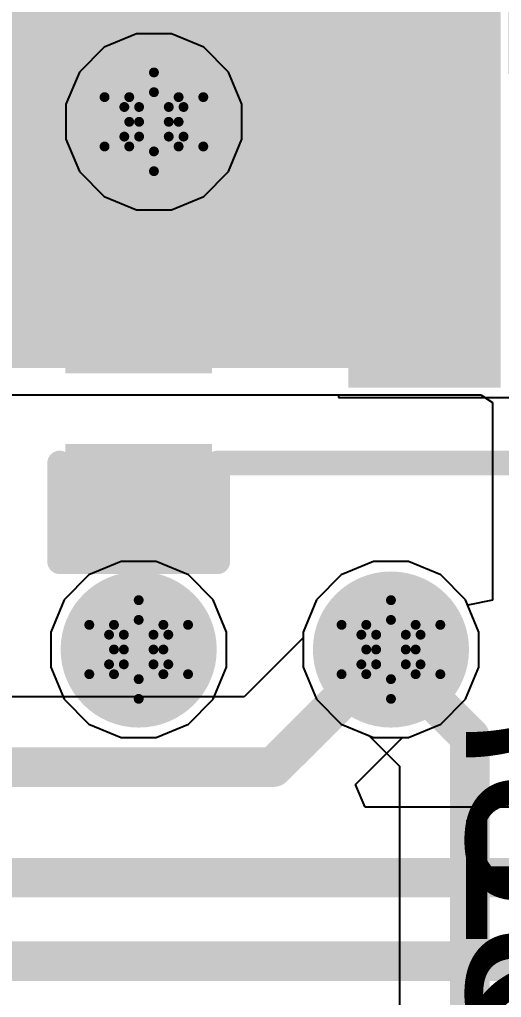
# Model space of a CAD drawing. Header units: inches. Extents: x -2.7 to 10.9, y -2.9 to 7.4.
# Drawn here: x 1.254 to 1.3515, y -1.4746 to -1.2765 of the extents above; entities that cross this region are included whole.
import ezdxf

# ---------------------------------------------------------------- set-up
doc = ezdxf.new("R2010")
doc.units = ezdxf.units.IN
doc.header["$MEASUREMENT"] = 0
for name, color, linetype in [('Board Outline', 216, 'Continuous'), ('Bottom Layer', 5, 'Continuous'), ('Bottom Overlay', 54, 'Continuous'), ('Bottom Paste', 16, 'Continuous'), ('Bottom Solder', 6, 'Continuous'), ('Drill Drawing', 1, 'Continuous'), ('Layer 2', 16, 'Continuous'), ('Layer 3', 76, 'Continuous'), ('Top Layer', 1, 'Continuous'), ('Top Overlay', 2, 'Continuous'), ('Top Solder', 216, 'Continuous'), ('Via Holes', 16, 'Continuous')]:
    doc.layers.add(name, color=color, linetype=linetype)
doc.styles.add('Arial', font='', dxfattribs={"height": 0.2})
doc.styles.get('Arial').set_extended_font_data('Arial')

# ---------------------------------------------------------------- blocks, each defined once
blk = doc.blocks.new('SOT_89_3_B_138')
at = {"layer": 'Bottom Layer'}
for points in [[(-0.07047, 0.07864), (-0.04764, 0.07864), (-0.04764, 0.01053), (-0.07047, 0.01053)], [(-0.01142, 0.07864), (0.01142, 0.07864), (0.01142, 0.01053), (-0.01142, 0.01053)], [(0.04764, 0.07864), (0.07047, 0.07864), (0.07047, 0.01053), (0.04764, 0.01053)], [(-0.03805, 0.01506), (0.03805, 0.01506), (0.03805, -0.10423), (-0.03805, -0.10423)]]:
    blk.add_hatch(color=5, dxfattribs=at).paths.add_polyline_path(points)
at = {"layer": 'Bottom Paste'}
for points in [[(-0.07047, 0.07864), (-0.04764, 0.07864), (-0.04764, 0.01053), (-0.07047, 0.01053)], [(-0.01142, 0.07864), (0.01142, 0.07864), (0.01142, 0.01053), (-0.01142, 0.01053)], [(0.04764, 0.07864), (0.07047, 0.07864), (0.07047, 0.01053), (0.04764, 0.01053)], [(-0.03805, 0.01506), (0.03805, 0.01506), (0.03805, -0.10423), (-0.03805, -0.10423)]]:
    blk.add_hatch(color=16, dxfattribs=at).paths.add_polyline_path(points)
at = {"layer": 'Bottom Solder'}
for points in [[(-0.07447, 0.08264), (-0.04364, 0.08264), (-0.04364, 0.00653), (-0.07447, 0.00653)], [(-0.01542, 0.08264), (0.01542, 0.08264), (0.01542, 0.00653), (-0.01542, 0.00653)], [(0.04364, 0.08264), (0.07447, 0.08264), (0.07447, 0.00653), (0.04364, 0.00653)], [(-0.04205, 0.01906), (0.04205, 0.01906), (0.04205, -0.10823), (-0.04205, -0.10823)]]:
    blk.add_hatch(color=6, dxfattribs=at).paths.add_polyline_path(points)
at = {"layer": 'Bottom Overlay'}
for points in [[(-0.077, 0.045, 0.005, 0.005, 0), (-0.082, 0.05, 0.005, 0.005, 0)], [(-0.082, 0.05, 0.005, 0.005, 0), (-0.082, 0.04, 0.005, 0.005, 0)], [(-0.077, 0.045, 0.005, 0.005, 0), (-0.082, 0.04, 0.005, 0.005, 0)], [(-0.091, 0.035, 0.005, 0.005, 0), (-0.091, -0.068, 0.005, 0.005, 0)], [(0.091, 0.035, 0.005, 0.005, 0), (0.091, -0.068, 0.005, 0.005, 0)], [(-0.044, -0.068, 0.005, 0.005, 0), (-0.091, -0.068, 0.005, 0.005, 0)], [(0.091, -0.068, 0.005, 0.005, 0), (0.044, -0.068, 0.005, 0.005, 0)]]:
    blk.add_lwpolyline(points, format="xyseb", dxfattribs=at)
for points in [[(-0.08325, 0.05, 0.0025, 0.0025, 1), (-0.08075, 0.05, 0.0025, 0.0025, 1)], [(-0.08325, 0.05, 0.0025, 0.0025, 1), (-0.08075, 0.05, 0.0025, 0.0025, 1)], [(-0.07825, 0.045, 0.0025, 0.0025, 1), (-0.07575, 0.045, 0.0025, 0.0025, 1)], [(-0.07825, 0.045, 0.0025, 0.0025, 1), (-0.07575, 0.045, 0.0025, 0.0025, 1)], [(-0.08325, 0.04, 0.0025, 0.0025, 1), (-0.08075, 0.04, 0.0025, 0.0025, 1)], [(-0.08325, 0.04, 0.0025, 0.0025, 1), (-0.08075, 0.04, 0.0025, 0.0025, 1)], [(-0.09225, 0.035, 0.0025, 0.0025, 1), (-0.08975, 0.035, 0.0025, 0.0025, 1)], [(0.08975, 0.035, 0.0025, 0.0025, 1), (0.09225, 0.035, 0.0025, 0.0025, 1)], [(-0.09225, -0.068, 0.0025, 0.0025, 1), (-0.08975, -0.068, 0.0025, 0.0025, 1)], [(-0.09225, -0.068, 0.0025, 0.0025, 1), (-0.08975, -0.068, 0.0025, 0.0025, 1)], [(-0.04525, -0.068, 0.0025, 0.0025, 1), (-0.04275, -0.068, 0.0025, 0.0025, 1)], [(0.04275, -0.068, 0.0025, 0.0025, 1), (0.04525, -0.068, 0.0025, 0.0025, 1)], [(0.08975, -0.068, 0.0025, 0.0025, 1), (0.09225, -0.068, 0.0025, 0.0025, 1)], [(0.08975, -0.068, 0.0025, 0.0025, 1), (0.09225, -0.068, 0.0025, 0.0025, 1)]]:
    blk.add_lwpolyline(points, format="xyseb", close=True, dxfattribs=at)
blk = doc.blocks.new('C___0402_B_327')
at = {"layer": 'Bottom Layer'}
for points in [[(-0.0095, 0.0125), (-0.0095, -0.0125), (-0.0275, -0.0125), (-0.0275, 0.0125)], [(0.0275, 0.0125), (0.0275, -0.0125), (0.0095, -0.0125), (0.0095, 0.0125)]]:
    blk.add_hatch(color=5, dxfattribs=at).paths.add_polyline_path(points)
at = {"layer": 'Bottom Paste'}
for points in [[(-0.0095, 0.0125), (-0.0095, -0.0125), (-0.0275, -0.0125), (-0.0275, 0.0125)], [(0.0275, 0.0125), (0.0275, -0.0125), (0.0095, -0.0125), (0.0095, 0.0125)]]:
    blk.add_hatch(color=16, dxfattribs=at).paths.add_polyline_path(points)
at = {"layer": 'Bottom Solder'}
for points in [[(-0.00714, 0.01486), (-0.00714, -0.01486), (-0.02986, -0.01486), (-0.02986, 0.01486)], [(0.02986, 0.01486), (0.02986, -0.01486), (0.00714, -0.01486), (0.00714, 0.01486)]]:
    blk.add_hatch(color=6, dxfattribs=at).paths.add_polyline_path(points)
at = {"layer": 'Bottom Overlay'}
for points in [[(-0.031, 0.016, 0.005, 0.005, 0), (-0.031, -0.016, 0.005, 0.005, 0)], [(-0.031, 0.016, 0.005, 0.005, 0), (-0.011, 0.016, 0.005, 0.005, 0)], [(0.011, 0.016, 0.005, 0.005, 0), (0.031, 0.016, 0.005, 0.005, 0)], [(0.031, 0.016, 0.005, 0.005, 0), (0.031, -0.016, 0.005, 0.005, 0)], [(-0.031, -0.016, 0.005, 0.005, 0), (-0.011, -0.016, 0.005, 0.005, 0)], [(0.011, -0.016, 0.005, 0.005, 0), (0.031, -0.016, 0.005, 0.005, 0)]]:
    blk.add_lwpolyline(points, format="xyseb", dxfattribs=at)
for points in [[(-0.03225, 0.016, 0.0025, 0.0025, 1), (-0.02975, 0.016, 0.0025, 0.0025, 1)], [(-0.03225, 0.016, 0.0025, 0.0025, 1), (-0.02975, 0.016, 0.0025, 0.0025, 1)], [(-0.01225, 0.016, 0.0025, 0.0025, 1), (-0.00975, 0.016, 0.0025, 0.0025, 1)], [(0.00975, 0.016, 0.0025, 0.0025, 1), (0.01225, 0.016, 0.0025, 0.0025, 1)], [(0.02975, 0.016, 0.0025, 0.0025, 1), (0.03225, 0.016, 0.0025, 0.0025, 1)], [(0.02975, 0.016, 0.0025, 0.0025, 1), (0.03225, 0.016, 0.0025, 0.0025, 1)], [(-0.03225, -0.016, 0.0025, 0.0025, 1), (-0.02975, -0.016, 0.0025, 0.0025, 1)], [(-0.03225, -0.016, 0.0025, 0.0025, 1), (-0.02975, -0.016, 0.0025, 0.0025, 1)], [(-0.01225, -0.016, 0.0025, 0.0025, 1), (-0.00975, -0.016, 0.0025, 0.0025, 1)], [(0.00975, -0.016, 0.0025, 0.0025, 1), (0.01225, -0.016, 0.0025, 0.0025, 1)], [(0.02975, -0.016, 0.0025, 0.0025, 1), (0.03225, -0.016, 0.0025, 0.0025, 1)], [(0.02975, -0.016, 0.0025, 0.0025, 1), (0.03225, -0.016, 0.0025, 0.0025, 1)]]:
    blk.add_lwpolyline(points, format="xyseb", close=True, dxfattribs=at)

msp = doc.modelspace()

# ---------------------------------------------------------------- hatches: boundary and pattern name
at = {"layer": 'Bottom Layer'}
msp.add_hatch(color=5, dxfattribs=at).paths.add_polyline_path([(1.20811, -1.34706), (1.34736, -1.34706), (1.34736, -1.16418), (1.20811, -1.16418)])
h = msp.add_hatch(color=5, dxfattribs=at)
edge = h.paths.add_edge_path()
edge.add_arc((1.28117, -1.29719), 0.01181, 0, 360)
h = msp.add_hatch(color=5, dxfattribs=at)
edge = h.paths.add_edge_path()
edge.add_arc((1.27808, -1.4041), 0.01181, 0, 360)
h = msp.add_hatch(color=5, dxfattribs=at)
edge = h.paths.add_edge_path()
edge.add_arc((1.32917, -1.4041), 0.01181, 0, 360)
at = {"layer": 'Bottom Solder'}
h = msp.add_hatch(color=6, dxfattribs=at)
edge = h.paths.add_edge_path()
edge.add_arc((1.28117, -1.29719), 0.01581, 0, 360)
h = msp.add_hatch(color=6, dxfattribs=at)
edge = h.paths.add_edge_path()
edge.add_arc((1.27808, -1.4041), 0.01581, 0, 360)
h = msp.add_hatch(color=6, dxfattribs=at)
edge = h.paths.add_edge_path()
edge.add_arc((1.32917, -1.4041), 0.01581, 0, 360)
at = {"layer": 'Layer 2'}
h = msp.add_hatch(color=16, dxfattribs=at)
edge = h.paths.add_edge_path()
edge.add_arc((1.28117, -1.29719), 0.01181, 0, 360)
h = msp.add_hatch(color=16, dxfattribs=at)
edge = h.paths.add_edge_path()
edge.add_arc((1.27808, -1.4041), 0.01181, 0, 360)
h = msp.add_hatch(color=16, dxfattribs=at)
edge = h.paths.add_edge_path()
edge.add_arc((1.32917, -1.4041), 0.01181, 0, 360)
at = {"layer": 'Layer 3'}
h = msp.add_hatch(color=76, dxfattribs=at)
edge = h.paths.add_edge_path()
edge.add_arc((1.28117, -1.29719), 0.01181, 0, 360)
h = msp.add_hatch(color=76, dxfattribs=at)
edge = h.paths.add_edge_path()
edge.add_arc((1.27808, -1.4041), 0.01181, 0, 360)
h = msp.add_hatch(color=76, dxfattribs=at)
edge = h.paths.add_edge_path()
edge.add_arc((1.32917, -1.4041), 0.01181, 0, 360)
at = {"layer": 'Top Layer'}
msp.add_hatch(color=1, dxfattribs=at).paths.add_polyline_path([(1.20811, -1.34706), (1.34736, -1.34706), (1.34736, -1.16418), (1.20811, -1.16418)])
h = msp.add_hatch(color=1, dxfattribs=at)
edge = h.paths.add_edge_path()
edge.add_arc((1.28117, -1.29719), 0.01181, 0, 360)
h = msp.add_hatch(color=1, dxfattribs=at)
edge = h.paths.add_edge_path()
edge.add_arc((1.27808, -1.4041), 0.01181, 0, 360)
h = msp.add_hatch(color=1, dxfattribs=at)
edge = h.paths.add_edge_path()
edge.add_arc((1.32917, -1.4041), 0.01181, 0, 360)
at = {"layer": 'Top Solder'}
h = msp.add_hatch(color=216, dxfattribs=at)
edge = h.paths.add_edge_path()
edge.add_arc((1.28117, -1.29719), 0.01581, 0, 360)
h = msp.add_hatch(color=216, dxfattribs=at)
edge = h.paths.add_edge_path()
edge.add_arc((1.27808, -1.4041), 0.01581, 0, 360)
h = msp.add_hatch(color=216, dxfattribs=at)
edge = h.paths.add_edge_path()
edge.add_arc((1.32917, -1.4041), 0.01581, 0, 360)
at = {"layer": 'Via Holes'}
h = msp.add_hatch(color=7, dxfattribs=at)
edge = h.paths.add_edge_path()
edge.add_arc((1.28117, -1.29719), 0.00591, 0, 360)
h = msp.add_hatch(color=7, dxfattribs=at)
edge = h.paths.add_edge_path()
edge.add_arc((1.27808, -1.4041), 0.00591, 0, 360)
h = msp.add_hatch(color=7, dxfattribs=at)
edge = h.paths.add_edge_path()
edge.add_arc((1.32917, -1.4041), 0.00591, 0, 360)

# ---------------------------------------------------------------- linework, layer by layer
at = {"layer": 'Board Outline'}
msp.add_lwpolyline([(2.84412, -0.24125, 0.005, 0.005, -0.741893), (-2.49969, -1.37795, 0.005, 0.005, 0)], format="xyseb", dxfattribs=at)
at = {"layer": 'Bottom Layer'}
for p, q in [((1.20811, -1.35247), (1.31853, -1.35247)), ((1.31853, -1.35247), (1.31853, -1.35306)), ((1.31853, -1.35306), (1.35336, -1.35306)), ((1.32562, -1.38628), (1.31908, -1.389)), ((1.33271, -1.38628), (1.32562, -1.38628)), ((1.33926, -1.389), (1.33271, -1.38628)), ((1.31908, -1.389), (1.31407, -1.39401)), ((1.34427, -1.39401), (1.33926, -1.389)), ((1.31407, -1.39401), (1.31136, -1.40055)), ((1.34698, -1.40055), (1.34427, -1.39401)), ((1.31136, -1.40055), (1.31136, -1.40172)), ((1.34698, -1.40764), (1.34698, -1.40055)), ((1.31136, -1.40172), (1.29942, -1.41366)), ((1.34427, -1.41418), (1.34698, -1.40764)), ((1.29942, -1.41366), (1.2221, -1.41366)), ((1.33926, -1.41919), (1.34427, -1.41418)), ((1.33271, -1.42191), (1.33926, -1.41919)), ((1.32201, -1.43144), (1.33154, -1.42191)), ((1.33154, -1.42191), (1.33271, -1.42191)), ((1.32392, -1.43606), (1.32201, -1.43144)), ((1.57368, -1.43606), (1.32392, -1.43606))]:
    msp.add_line(p, q, dxfattribs=at)
for points in [[(1.30533, -1.42793, 0.008, 0.008, 0), (1.32917, -1.4041, 0.008, 0.008, 0)], [(1.21619, -1.42793, 0.008, 0.008, 0), (1.30533, -1.42793, 0.008, 0.008, 0)], [(1.16828, -1.45033, 0.008, 0.008, 0), (1.5796, -1.45033, 0.008, 0.008, 0)], [(1.15538, -1.46724, 0.008, 0.008, 0), (1.62809, -1.46724, 0.008, 0.008, 0)]]:
    msp.add_lwpolyline(points, format="xyseb", dxfattribs=at)
for points in [[(1.32717, -1.4041, 0.004, 0.004, 1), (1.33117, -1.4041, 0.004, 0.004, 1)], [(1.30333, -1.42793, 0.004, 0.004, 1), (1.30733, -1.42793, 0.004, 0.004, 1)], [(1.30333, -1.42793, 0.004, 0.004, 1), (1.30733, -1.42793, 0.004, 0.004, 1)]]:
    msp.add_lwpolyline(points, format="xyseb", close=True, dxfattribs=at)
at = {"layer": 'Bottom Overlay'}
msp.add_lwpolyline([(1.29408, -1.36631, 0.005, 0.005, 0), (1.36435, -1.36631, 0.005, 0.005, 0)], format="xyseb", dxfattribs=at)
msp.add_lwpolyline([(1.29283, -1.36631, 0.0025, 0.0025, 1), (1.29533, -1.36631, 0.0025, 0.0025, 1)], format="xyseb", close=True, dxfattribs=at)
at = {"layer": 'Drill Drawing'}
for points in [[(1.27617, -1.29219, 0.002, 0.002, 0), (1.28117, -1.28719, 0.002, 0.002, 0)], [(1.28117, -1.28719, 0.002, 0.002, 0), (1.28617, -1.29219, 0.002, 0.002, 0)], [(1.27117, -1.29219, 0.002, 0.002, 0), (1.27617, -1.29719, 0.002, 0.002, 0)], [(1.27117, -1.29219, 0.002, 0.002, 0), (1.27617, -1.29219, 0.002, 0.002, 0)], [(1.27817, -1.29419, 0.002, 0.002, 0), (1.28117, -1.29119, 0.002, 0.002, 0)], [(1.28117, -1.29119, 0.002, 0.002, 0), (1.28417, -1.29419, 0.002, 0.002, 0)], [(1.28617, -1.29219, 0.002, 0.002, 0), (1.29117, -1.29219, 0.002, 0.002, 0)], [(1.28617, -1.29719, 0.002, 0.002, 0), (1.29117, -1.29219, 0.002, 0.002, 0)], [(1.27517, -1.29419, 0.002, 0.002, 0), (1.27817, -1.29719, 0.002, 0.002, 0)], [(1.27517, -1.29419, 0.002, 0.002, 0), (1.27817, -1.29419, 0.002, 0.002, 0)], [(1.28417, -1.29419, 0.002, 0.002, 0), (1.28717, -1.29419, 0.002, 0.002, 0)], [(1.28417, -1.29719, 0.002, 0.002, 0), (1.28717, -1.29419, 0.002, 0.002, 0)], [(1.27117, -1.30219, 0.002, 0.002, 0), (1.27617, -1.29719, 0.002, 0.002, 0)], [(1.27517, -1.30019, 0.002, 0.002, 0), (1.27817, -1.29719, 0.002, 0.002, 0)], [(1.28417, -1.29719, 0.002, 0.002, 0), (1.28717, -1.30019, 0.002, 0.002, 0)], [(1.28617, -1.29719, 0.002, 0.002, 0), (1.29117, -1.30219, 0.002, 0.002, 0)], [(1.27517, -1.30019, 0.002, 0.002, 0), (1.27817, -1.30019, 0.002, 0.002, 0)], [(1.27817, -1.30019, 0.002, 0.002, 0), (1.28117, -1.30319, 0.002, 0.002, 0)], [(1.28117, -1.30319, 0.002, 0.002, 0), (1.28417, -1.30019, 0.002, 0.002, 0)], [(1.28417, -1.30019, 0.002, 0.002, 0), (1.28717, -1.30019, 0.002, 0.002, 0)], [(1.27117, -1.30219, 0.002, 0.002, 0), (1.27617, -1.30219, 0.002, 0.002, 0)], [(1.27617, -1.30219, 0.002, 0.002, 0), (1.28117, -1.30719, 0.002, 0.002, 0)], [(1.28117, -1.30719, 0.002, 0.002, 0), (1.28617, -1.30219, 0.002, 0.002, 0)], [(1.28617, -1.30219, 0.002, 0.002, 0), (1.29117, -1.30219, 0.002, 0.002, 0)], [(1.27308, -1.3991, 0.002, 0.002, 0), (1.27808, -1.3941, 0.002, 0.002, 0)], [(1.27808, -1.3941, 0.002, 0.002, 0), (1.28308, -1.3991, 0.002, 0.002, 0)], [(1.32417, -1.3991, 0.002, 0.002, 0), (1.32917, -1.3941, 0.002, 0.002, 0)], [(1.32917, -1.3941, 0.002, 0.002, 0), (1.33417, -1.3991, 0.002, 0.002, 0)], [(1.26808, -1.3991, 0.002, 0.002, 0), (1.27308, -1.4041, 0.002, 0.002, 0)], [(1.26808, -1.3991, 0.002, 0.002, 0), (1.27308, -1.3991, 0.002, 0.002, 0)], [(1.27508, -1.4011, 0.002, 0.002, 0), (1.27808, -1.3981, 0.002, 0.002, 0)], [(1.27808, -1.3981, 0.002, 0.002, 0), (1.28108, -1.4011, 0.002, 0.002, 0)], [(1.28308, -1.3991, 0.002, 0.002, 0), (1.28808, -1.3991, 0.002, 0.002, 0)], [(1.28308, -1.4041, 0.002, 0.002, 0), (1.28808, -1.3991, 0.002, 0.002, 0)], [(1.31917, -1.3991, 0.002, 0.002, 0), (1.32417, -1.4041, 0.002, 0.002, 0)], [(1.31917, -1.3991, 0.002, 0.002, 0), (1.32417, -1.3991, 0.002, 0.002, 0)], [(1.32617, -1.4011, 0.002, 0.002, 0), (1.32917, -1.3981, 0.002, 0.002, 0)], [(1.32917, -1.3981, 0.002, 0.002, 0), (1.33217, -1.4011, 0.002, 0.002, 0)], [(1.33417, -1.3991, 0.002, 0.002, 0), (1.33917, -1.3991, 0.002, 0.002, 0)], [(1.33417, -1.4041, 0.002, 0.002, 0), (1.33917, -1.3991, 0.002, 0.002, 0)], [(1.27208, -1.4011, 0.002, 0.002, 0), (1.27508, -1.4041, 0.002, 0.002, 0)], [(1.27208, -1.4011, 0.002, 0.002, 0), (1.27508, -1.4011, 0.002, 0.002, 0)], [(1.28108, -1.4011, 0.002, 0.002, 0), (1.28408, -1.4011, 0.002, 0.002, 0)], [(1.28108, -1.4041, 0.002, 0.002, 0), (1.28408, -1.4011, 0.002, 0.002, 0)], [(1.32317, -1.4011, 0.002, 0.002, 0), (1.32617, -1.4041, 0.002, 0.002, 0)], [(1.32317, -1.4011, 0.002, 0.002, 0), (1.32617, -1.4011, 0.002, 0.002, 0)], [(1.33217, -1.4011, 0.002, 0.002, 0), (1.33517, -1.4011, 0.002, 0.002, 0)], [(1.33217, -1.4041, 0.002, 0.002, 0), (1.33517, -1.4011, 0.002, 0.002, 0)], [(1.26808, -1.4091, 0.002, 0.002, 0), (1.27308, -1.4041, 0.002, 0.002, 0)], [(1.27208, -1.4071, 0.002, 0.002, 0), (1.27508, -1.4041, 0.002, 0.002, 0)], [(1.28108, -1.4041, 0.002, 0.002, 0), (1.28408, -1.4071, 0.002, 0.002, 0)], [(1.28308, -1.4041, 0.002, 0.002, 0), (1.28808, -1.4091, 0.002, 0.002, 0)], [(1.31917, -1.4091, 0.002, 0.002, 0), (1.32417, -1.4041, 0.002, 0.002, 0)], [(1.32317, -1.4071, 0.002, 0.002, 0), (1.32617, -1.4041, 0.002, 0.002, 0)], [(1.33217, -1.4041, 0.002, 0.002, 0), (1.33517, -1.4071, 0.002, 0.002, 0)], [(1.33417, -1.4041, 0.002, 0.002, 0), (1.33917, -1.4091, 0.002, 0.002, 0)], [(1.27208, -1.4071, 0.002, 0.002, 0), (1.27508, -1.4071, 0.002, 0.002, 0)], [(1.27508, -1.4071, 0.002, 0.002, 0), (1.27808, -1.4101, 0.002, 0.002, 0)], [(1.27808, -1.4101, 0.002, 0.002, 0), (1.28108, -1.4071, 0.002, 0.002, 0)], [(1.28108, -1.4071, 0.002, 0.002, 0), (1.28408, -1.4071, 0.002, 0.002, 0)], [(1.32317, -1.4071, 0.002, 0.002, 0), (1.32617, -1.4071, 0.002, 0.002, 0)], [(1.32617, -1.4071, 0.002, 0.002, 0), (1.32917, -1.4101, 0.002, 0.002, 0)], [(1.32917, -1.4101, 0.002, 0.002, 0), (1.33217, -1.4071, 0.002, 0.002, 0)], [(1.33217, -1.4071, 0.002, 0.002, 0), (1.33517, -1.4071, 0.002, 0.002, 0)], [(1.26808, -1.4091, 0.002, 0.002, 0), (1.27308, -1.4091, 0.002, 0.002, 0)], [(1.27308, -1.4091, 0.002, 0.002, 0), (1.27808, -1.4141, 0.002, 0.002, 0)], [(1.27808, -1.4141, 0.002, 0.002, 0), (1.28308, -1.4091, 0.002, 0.002, 0)], [(1.28308, -1.4091, 0.002, 0.002, 0), (1.28808, -1.4091, 0.002, 0.002, 0)], [(1.31917, -1.4091, 0.002, 0.002, 0), (1.32417, -1.4091, 0.002, 0.002, 0)], [(1.32417, -1.4091, 0.002, 0.002, 0), (1.32917, -1.4141, 0.002, 0.002, 0)], [(1.32917, -1.4141, 0.002, 0.002, 0), (1.33417, -1.4091, 0.002, 0.002, 0)], [(1.33417, -1.4091, 0.002, 0.002, 0), (1.33917, -1.4091, 0.002, 0.002, 0)]]:
    msp.add_lwpolyline(points, format="xyseb", dxfattribs=at)
for points in [[(1.28067, -1.28719, 0.001, 0.001, 1), (1.28167, -1.28719, 0.001, 0.001, 1)], [(1.28067, -1.28719, 0.001, 0.001, 1), (1.28167, -1.28719, 0.001, 0.001, 1)], [(1.27067, -1.29219, 0.001, 0.001, 1), (1.27167, -1.29219, 0.001, 0.001, 1)], [(1.27067, -1.29219, 0.001, 0.001, 1), (1.27167, -1.29219, 0.001, 0.001, 1)], [(1.27567, -1.29219, 0.001, 0.001, 1), (1.27667, -1.29219, 0.001, 0.001, 1)], [(1.27567, -1.29219, 0.001, 0.001, 1), (1.27667, -1.29219, 0.001, 0.001, 1)], [(1.28067, -1.29119, 0.001, 0.001, 1), (1.28167, -1.29119, 0.001, 0.001, 1)], [(1.28067, -1.29119, 0.001, 0.001, 1), (1.28167, -1.29119, 0.001, 0.001, 1)], [(1.28567, -1.29219, 0.001, 0.001, 1), (1.28667, -1.29219, 0.001, 0.001, 1)], [(1.28567, -1.29219, 0.001, 0.001, 1), (1.28667, -1.29219, 0.001, 0.001, 1)], [(1.29067, -1.29219, 0.001, 0.001, 1), (1.29167, -1.29219, 0.001, 0.001, 1)], [(1.29067, -1.29219, 0.001, 0.001, 1), (1.29167, -1.29219, 0.001, 0.001, 1)], [(1.27467, -1.29419, 0.001, 0.001, 1), (1.27567, -1.29419, 0.001, 0.001, 1)], [(1.27467, -1.29419, 0.001, 0.001, 1), (1.27567, -1.29419, 0.001, 0.001, 1)], [(1.27767, -1.29419, 0.001, 0.001, 1), (1.27867, -1.29419, 0.001, 0.001, 1)], [(1.27767, -1.29419, 0.001, 0.001, 1), (1.27867, -1.29419, 0.001, 0.001, 1)], [(1.28367, -1.29419, 0.001, 0.001, 1), (1.28467, -1.29419, 0.001, 0.001, 1)], [(1.28367, -1.29419, 0.001, 0.001, 1), (1.28467, -1.29419, 0.001, 0.001, 1)], [(1.28667, -1.29419, 0.001, 0.001, 1), (1.28767, -1.29419, 0.001, 0.001, 1)], [(1.28667, -1.29419, 0.001, 0.001, 1), (1.28767, -1.29419, 0.001, 0.001, 1)], [(1.27567, -1.29719, 0.001, 0.001, 1), (1.27667, -1.29719, 0.001, 0.001, 1)], [(1.27567, -1.29719, 0.001, 0.001, 1), (1.27667, -1.29719, 0.001, 0.001, 1)], [(1.27767, -1.29719, 0.001, 0.001, 1), (1.27867, -1.29719, 0.001, 0.001, 1)], [(1.27767, -1.29719, 0.001, 0.001, 1), (1.27867, -1.29719, 0.001, 0.001, 1)], [(1.28367, -1.29719, 0.001, 0.001, 1), (1.28467, -1.29719, 0.001, 0.001, 1)], [(1.28367, -1.29719, 0.001, 0.001, 1), (1.28467, -1.29719, 0.001, 0.001, 1)], [(1.28567, -1.29719, 0.001, 0.001, 1), (1.28667, -1.29719, 0.001, 0.001, 1)], [(1.28567, -1.29719, 0.001, 0.001, 1), (1.28667, -1.29719, 0.001, 0.001, 1)], [(1.27467, -1.30019, 0.001, 0.001, 1), (1.27567, -1.30019, 0.001, 0.001, 1)], [(1.27467, -1.30019, 0.001, 0.001, 1), (1.27567, -1.30019, 0.001, 0.001, 1)], [(1.27767, -1.30019, 0.001, 0.001, 1), (1.27867, -1.30019, 0.001, 0.001, 1)], [(1.27767, -1.30019, 0.001, 0.001, 1), (1.27867, -1.30019, 0.001, 0.001, 1)], [(1.28367, -1.30019, 0.001, 0.001, 1), (1.28467, -1.30019, 0.001, 0.001, 1)], [(1.28367, -1.30019, 0.001, 0.001, 1), (1.28467, -1.30019, 0.001, 0.001, 1)], [(1.28667, -1.30019, 0.001, 0.001, 1), (1.28767, -1.30019, 0.001, 0.001, 1)], [(1.28667, -1.30019, 0.001, 0.001, 1), (1.28767, -1.30019, 0.001, 0.001, 1)], [(1.27067, -1.30219, 0.001, 0.001, 1), (1.27167, -1.30219, 0.001, 0.001, 1)], [(1.27067, -1.30219, 0.001, 0.001, 1), (1.27167, -1.30219, 0.001, 0.001, 1)], [(1.27567, -1.30219, 0.001, 0.001, 1), (1.27667, -1.30219, 0.001, 0.001, 1)], [(1.27567, -1.30219, 0.001, 0.001, 1), (1.27667, -1.30219, 0.001, 0.001, 1)], [(1.28567, -1.30219, 0.001, 0.001, 1), (1.28667, -1.30219, 0.001, 0.001, 1)], [(1.28567, -1.30219, 0.001, 0.001, 1), (1.28667, -1.30219, 0.001, 0.001, 1)], [(1.29067, -1.30219, 0.001, 0.001, 1), (1.29167, -1.30219, 0.001, 0.001, 1)], [(1.29067, -1.30219, 0.001, 0.001, 1), (1.29167, -1.30219, 0.001, 0.001, 1)], [(1.28067, -1.30319, 0.001, 0.001, 1), (1.28167, -1.30319, 0.001, 0.001, 1)], [(1.28067, -1.30319, 0.001, 0.001, 1), (1.28167, -1.30319, 0.001, 0.001, 1)], [(1.28067, -1.30719, 0.001, 0.001, 1), (1.28167, -1.30719, 0.001, 0.001, 1)], [(1.28067, -1.30719, 0.001, 0.001, 1), (1.28167, -1.30719, 0.001, 0.001, 1)], [(1.27758, -1.3941, 0.001, 0.001, 1), (1.27858, -1.3941, 0.001, 0.001, 1)], [(1.27758, -1.3941, 0.001, 0.001, 1), (1.27858, -1.3941, 0.001, 0.001, 1)], [(1.32867, -1.3941, 0.001, 0.001, 1), (1.32967, -1.3941, 0.001, 0.001, 1)], [(1.32867, -1.3941, 0.001, 0.001, 1), (1.32967, -1.3941, 0.001, 0.001, 1)], [(1.26758, -1.3991, 0.001, 0.001, 1), (1.26858, -1.3991, 0.001, 0.001, 1)], [(1.26758, -1.3991, 0.001, 0.001, 1), (1.26858, -1.3991, 0.001, 0.001, 1)], [(1.27258, -1.3991, 0.001, 0.001, 1), (1.27358, -1.3991, 0.001, 0.001, 1)], [(1.27258, -1.3991, 0.001, 0.001, 1), (1.27358, -1.3991, 0.001, 0.001, 1)], [(1.27758, -1.3981, 0.001, 0.001, 1), (1.27858, -1.3981, 0.001, 0.001, 1)], [(1.27758, -1.3981, 0.001, 0.001, 1), (1.27858, -1.3981, 0.001, 0.001, 1)], [(1.28258, -1.3991, 0.001, 0.001, 1), (1.28358, -1.3991, 0.001, 0.001, 1)], [(1.28258, -1.3991, 0.001, 0.001, 1), (1.28358, -1.3991, 0.001, 0.001, 1)], [(1.28758, -1.3991, 0.001, 0.001, 1), (1.28858, -1.3991, 0.001, 0.001, 1)], [(1.28758, -1.3991, 0.001, 0.001, 1), (1.28858, -1.3991, 0.001, 0.001, 1)], [(1.31867, -1.3991, 0.001, 0.001, 1), (1.31967, -1.3991, 0.001, 0.001, 1)], [(1.31867, -1.3991, 0.001, 0.001, 1), (1.31967, -1.3991, 0.001, 0.001, 1)], [(1.32367, -1.3991, 0.001, 0.001, 1), (1.32467, -1.3991, 0.001, 0.001, 1)], [(1.32367, -1.3991, 0.001, 0.001, 1), (1.32467, -1.3991, 0.001, 0.001, 1)], [(1.32867, -1.3981, 0.001, 0.001, 1), (1.32967, -1.3981, 0.001, 0.001, 1)], [(1.32867, -1.3981, 0.001, 0.001, 1), (1.32967, -1.3981, 0.001, 0.001, 1)], [(1.33367, -1.3991, 0.001, 0.001, 1), (1.33467, -1.3991, 0.001, 0.001, 1)], [(1.33367, -1.3991, 0.001, 0.001, 1), (1.33467, -1.3991, 0.001, 0.001, 1)], [(1.33867, -1.3991, 0.001, 0.001, 1), (1.33967, -1.3991, 0.001, 0.001, 1)], [(1.33867, -1.3991, 0.001, 0.001, 1), (1.33967, -1.3991, 0.001, 0.001, 1)], [(1.27158, -1.4011, 0.001, 0.001, 1), (1.27258, -1.4011, 0.001, 0.001, 1)], [(1.27158, -1.4011, 0.001, 0.001, 1), (1.27258, -1.4011, 0.001, 0.001, 1)], [(1.27458, -1.4011, 0.001, 0.001, 1), (1.27558, -1.4011, 0.001, 0.001, 1)], [(1.27458, -1.4011, 0.001, 0.001, 1), (1.27558, -1.4011, 0.001, 0.001, 1)], [(1.28058, -1.4011, 0.001, 0.001, 1), (1.28158, -1.4011, 0.001, 0.001, 1)], [(1.28058, -1.4011, 0.001, 0.001, 1), (1.28158, -1.4011, 0.001, 0.001, 1)], [(1.28358, -1.4011, 0.001, 0.001, 1), (1.28458, -1.4011, 0.001, 0.001, 1)], [(1.28358, -1.4011, 0.001, 0.001, 1), (1.28458, -1.4011, 0.001, 0.001, 1)], [(1.32267, -1.4011, 0.001, 0.001, 1), (1.32367, -1.4011, 0.001, 0.001, 1)], [(1.32267, -1.4011, 0.001, 0.001, 1), (1.32367, -1.4011, 0.001, 0.001, 1)], [(1.32567, -1.4011, 0.001, 0.001, 1), (1.32667, -1.4011, 0.001, 0.001, 1)], [(1.32567, -1.4011, 0.001, 0.001, 1), (1.32667, -1.4011, 0.001, 0.001, 1)], [(1.33167, -1.4011, 0.001, 0.001, 1), (1.33267, -1.4011, 0.001, 0.001, 1)], [(1.33167, -1.4011, 0.001, 0.001, 1), (1.33267, -1.4011, 0.001, 0.001, 1)], [(1.33467, -1.4011, 0.001, 0.001, 1), (1.33567, -1.4011, 0.001, 0.001, 1)], [(1.33467, -1.4011, 0.001, 0.001, 1), (1.33567, -1.4011, 0.001, 0.001, 1)], [(1.27258, -1.4041, 0.001, 0.001, 1), (1.27358, -1.4041, 0.001, 0.001, 1)], [(1.27258, -1.4041, 0.001, 0.001, 1), (1.27358, -1.4041, 0.001, 0.001, 1)], [(1.27458, -1.4041, 0.001, 0.001, 1), (1.27558, -1.4041, 0.001, 0.001, 1)], [(1.27458, -1.4041, 0.001, 0.001, 1), (1.27558, -1.4041, 0.001, 0.001, 1)], [(1.28058, -1.4041, 0.001, 0.001, 1), (1.28158, -1.4041, 0.001, 0.001, 1)], [(1.28058, -1.4041, 0.001, 0.001, 1), (1.28158, -1.4041, 0.001, 0.001, 1)], [(1.28258, -1.4041, 0.001, 0.001, 1), (1.28358, -1.4041, 0.001, 0.001, 1)], [(1.28258, -1.4041, 0.001, 0.001, 1), (1.28358, -1.4041, 0.001, 0.001, 1)], [(1.32367, -1.4041, 0.001, 0.001, 1), (1.32467, -1.4041, 0.001, 0.001, 1)], [(1.32367, -1.4041, 0.001, 0.001, 1), (1.32467, -1.4041, 0.001, 0.001, 1)], [(1.32567, -1.4041, 0.001, 0.001, 1), (1.32667, -1.4041, 0.001, 0.001, 1)], [(1.32567, -1.4041, 0.001, 0.001, 1), (1.32667, -1.4041, 0.001, 0.001, 1)], [(1.33167, -1.4041, 0.001, 0.001, 1), (1.33267, -1.4041, 0.001, 0.001, 1)], [(1.33167, -1.4041, 0.001, 0.001, 1), (1.33267, -1.4041, 0.001, 0.001, 1)], [(1.33367, -1.4041, 0.001, 0.001, 1), (1.33467, -1.4041, 0.001, 0.001, 1)], [(1.33367, -1.4041, 0.001, 0.001, 1), (1.33467, -1.4041, 0.001, 0.001, 1)], [(1.27158, -1.4071, 0.001, 0.001, 1), (1.27258, -1.4071, 0.001, 0.001, 1)], [(1.27158, -1.4071, 0.001, 0.001, 1), (1.27258, -1.4071, 0.001, 0.001, 1)], [(1.27458, -1.4071, 0.001, 0.001, 1), (1.27558, -1.4071, 0.001, 0.001, 1)], [(1.27458, -1.4071, 0.001, 0.001, 1), (1.27558, -1.4071, 0.001, 0.001, 1)], [(1.28058, -1.4071, 0.001, 0.001, 1), (1.28158, -1.4071, 0.001, 0.001, 1)], [(1.28058, -1.4071, 0.001, 0.001, 1), (1.28158, -1.4071, 0.001, 0.001, 1)], [(1.28358, -1.4071, 0.001, 0.001, 1), (1.28458, -1.4071, 0.001, 0.001, 1)], [(1.28358, -1.4071, 0.001, 0.001, 1), (1.28458, -1.4071, 0.001, 0.001, 1)], [(1.32267, -1.4071, 0.001, 0.001, 1), (1.32367, -1.4071, 0.001, 0.001, 1)], [(1.32267, -1.4071, 0.001, 0.001, 1), (1.32367, -1.4071, 0.001, 0.001, 1)], [(1.32567, -1.4071, 0.001, 0.001, 1), (1.32667, -1.4071, 0.001, 0.001, 1)], [(1.32567, -1.4071, 0.001, 0.001, 1), (1.32667, -1.4071, 0.001, 0.001, 1)], [(1.33167, -1.4071, 0.001, 0.001, 1), (1.33267, -1.4071, 0.001, 0.001, 1)], [(1.33167, -1.4071, 0.001, 0.001, 1), (1.33267, -1.4071, 0.001, 0.001, 1)], [(1.33467, -1.4071, 0.001, 0.001, 1), (1.33567, -1.4071, 0.001, 0.001, 1)], [(1.33467, -1.4071, 0.001, 0.001, 1), (1.33567, -1.4071, 0.001, 0.001, 1)], [(1.26758, -1.4091, 0.001, 0.001, 1), (1.26858, -1.4091, 0.001, 0.001, 1)], [(1.26758, -1.4091, 0.001, 0.001, 1), (1.26858, -1.4091, 0.001, 0.001, 1)], [(1.27258, -1.4091, 0.001, 0.001, 1), (1.27358, -1.4091, 0.001, 0.001, 1)], [(1.27258, -1.4091, 0.001, 0.001, 1), (1.27358, -1.4091, 0.001, 0.001, 1)], [(1.28258, -1.4091, 0.001, 0.001, 1), (1.28358, -1.4091, 0.001, 0.001, 1)], [(1.28258, -1.4091, 0.001, 0.001, 1), (1.28358, -1.4091, 0.001, 0.001, 1)], [(1.28758, -1.4091, 0.001, 0.001, 1), (1.28858, -1.4091, 0.001, 0.001, 1)], [(1.28758, -1.4091, 0.001, 0.001, 1), (1.28858, -1.4091, 0.001, 0.001, 1)], [(1.31867, -1.4091, 0.001, 0.001, 1), (1.31967, -1.4091, 0.001, 0.001, 1)], [(1.31867, -1.4091, 0.001, 0.001, 1), (1.31967, -1.4091, 0.001, 0.001, 1)], [(1.32367, -1.4091, 0.001, 0.001, 1), (1.32467, -1.4091, 0.001, 0.001, 1)], [(1.32367, -1.4091, 0.001, 0.001, 1), (1.32467, -1.4091, 0.001, 0.001, 1)], [(1.33367, -1.4091, 0.001, 0.001, 1), (1.33467, -1.4091, 0.001, 0.001, 1)], [(1.33367, -1.4091, 0.001, 0.001, 1), (1.33467, -1.4091, 0.001, 0.001, 1)], [(1.33867, -1.4091, 0.001, 0.001, 1), (1.33967, -1.4091, 0.001, 0.001, 1)], [(1.33867, -1.4091, 0.001, 0.001, 1), (1.33967, -1.4091, 0.001, 0.001, 1)], [(1.27758, -1.4101, 0.001, 0.001, 1), (1.27858, -1.4101, 0.001, 0.001, 1)], [(1.27758, -1.4101, 0.001, 0.001, 1), (1.27858, -1.4101, 0.001, 0.001, 1)], [(1.32867, -1.4101, 0.001, 0.001, 1), (1.32967, -1.4101, 0.001, 0.001, 1)], [(1.32867, -1.4101, 0.001, 0.001, 1), (1.32967, -1.4101, 0.001, 0.001, 1)], [(1.27758, -1.4141, 0.001, 0.001, 1), (1.27858, -1.4141, 0.001, 0.001, 1)], [(1.27758, -1.4141, 0.001, 0.001, 1), (1.27858, -1.4141, 0.001, 0.001, 1)], [(1.32867, -1.4141, 0.001, 0.001, 1), (1.32967, -1.4141, 0.001, 0.001, 1)], [(1.32867, -1.4141, 0.001, 0.001, 1), (1.32967, -1.4141, 0.001, 0.001, 1)]]:
    msp.add_lwpolyline(points, format="xyseb", close=True, dxfattribs=at)
at = {"layer": 'Layer 2'}
for p, q in [((1.27763, -1.27938), (1.27108, -1.28209)), ((1.28472, -1.27938), (1.27763, -1.27938)), ((1.29126, -1.28209), (1.28472, -1.27938)), ((1.27108, -1.28209), (1.26607, -1.2871)), ((1.29627, -1.2871), (1.29126, -1.28209)), ((1.26607, -1.2871), (1.26336, -1.29364)), ((1.29898, -1.29364), (1.29627, -1.2871)), ((1.26336, -1.29364), (1.26336, -1.30073)), ((1.29898, -1.30073), (1.29898, -1.29364)), ((1.26336, -1.30073), (1.26607, -1.30728)), ((1.29627, -1.30728), (1.29898, -1.30073)), ((1.26607, -1.30728), (1.27108, -1.31229)), ((1.29126, -1.31229), (1.29627, -1.30728)), ((1.27108, -1.31229), (1.27763, -1.315)), ((1.28472, -1.315), (1.29126, -1.31229)), ((1.27763, -1.315), (1.28472, -1.315)), ((1.32562, -1.38628), (1.31908, -1.389)), ((1.33271, -1.38628), (1.32562, -1.38628)), ((1.33926, -1.389), (1.33271, -1.38628)), ((1.31908, -1.389), (1.31407, -1.39401)), ((1.34427, -1.39401), (1.33926, -1.389)), ((1.31407, -1.39401), (1.31136, -1.40055)), ((1.34698, -1.40055), (1.34427, -1.39401)), ((1.31136, -1.40055), (1.31136, -1.40764)), ((1.34698, -1.40764), (1.34698, -1.40055)), ((1.31136, -1.40764), (1.31407, -1.41418)), ((1.34427, -1.41418), (1.34698, -1.40764)), ((1.31407, -1.41418), (1.31908, -1.41919)), ((1.33926, -1.41919), (1.34427, -1.41418)), ((1.31908, -1.41919), (1.32562, -1.42191)), ((1.33271, -1.42191), (1.33926, -1.41919)), ((1.32562, -1.42191), (1.33271, -1.42191))]:
    msp.add_line(p, q, dxfattribs=at)
at = {"layer": 'Layer 3'}
for p, q in [((1.27454, -1.38628), (1.26799, -1.389)), ((1.28163, -1.38628), (1.27454, -1.38628)), ((1.28817, -1.389), (1.28163, -1.38628)), ((1.32562, -1.38628), (1.31908, -1.389)), ((1.33271, -1.38628), (1.32562, -1.38628)), ((1.33926, -1.389), (1.33271, -1.38628)), ((1.26799, -1.389), (1.26298, -1.39401)), ((1.29318, -1.39401), (1.28817, -1.389)), ((1.31908, -1.389), (1.31407, -1.39401)), ((1.34427, -1.39401), (1.33926, -1.389)), ((1.26298, -1.39401), (1.26027, -1.40055)), ((1.29589, -1.40055), (1.29318, -1.39401)), ((1.31407, -1.39401), (1.31136, -1.40055)), ((1.34698, -1.40055), (1.34427, -1.39401)), ((1.26027, -1.40055), (1.26027, -1.40764)), ((1.29589, -1.40764), (1.29589, -1.40055)), ((1.31136, -1.40055), (1.31136, -1.40764)), ((1.34698, -1.40764), (1.34698, -1.40055)), ((1.26027, -1.40764), (1.26298, -1.41418)), ((1.29318, -1.41418), (1.29589, -1.40764)), ((1.31136, -1.40764), (1.31407, -1.41418)), ((1.34427, -1.41418), (1.34698, -1.40764)), ((1.26298, -1.41418), (1.26799, -1.41919)), ((1.28817, -1.41919), (1.29318, -1.41418)), ((1.31407, -1.41418), (1.31908, -1.41919)), ((1.33926, -1.41919), (1.34427, -1.41418)), ((1.26799, -1.41919), (1.27454, -1.42191)), ((1.28163, -1.42191), (1.28817, -1.41919)), ((1.31908, -1.41919), (1.32562, -1.42191)), ((1.33271, -1.42191), (1.33926, -1.41919)), ((1.27454, -1.42191), (1.28163, -1.42191)), ((1.32562, -1.42191), (1.33271, -1.42191))]:
    msp.add_line(p, q, dxfattribs=at)
at = {"layer": 'Top Layer'}
for p, q in [((1.20811, -1.35247), (1.34736, -1.35247)), ((1.34736, -1.35247), (1.34973, -1.35405)), ((1.34973, -1.35405), (1.34973, -1.39412)), ((1.32562, -1.38628), (1.31908, -1.389)), ((1.33271, -1.38628), (1.32562, -1.38628)), ((1.33926, -1.389), (1.33271, -1.38628)), ((1.31908, -1.389), (1.31407, -1.39401)), ((1.34427, -1.39401), (1.33926, -1.389)), ((1.31407, -1.39401), (1.31136, -1.40055)), ((1.34473, -1.39511), (1.34427, -1.39401)), ((1.34973, -1.39412), (1.34473, -1.39511)), ((1.31136, -1.40055), (1.31136, -1.40764)), ((1.31136, -1.40764), (1.31407, -1.41418)), ((1.31407, -1.41418), (1.31908, -1.41919)), ((1.31908, -1.41919), (1.32468, -1.42151)), ((1.32468, -1.42151), (1.33087, -1.4277)), ((1.33087, -1.4277), (1.33087, -1.529))]:
    msp.add_line(p, q, dxfattribs=at)
for points in [[(1.32917, -1.40582, 0.008, 0.008, 0), (1.32917, -1.4041, 0.008, 0.008, 0)], [(1.32917, -1.40582, 0.008, 0.008, 0), (1.34514, -1.42179, 0.008, 0.008, 0)], [(1.34514, -1.53491, 0.008, 0.008, 0), (1.34514, -1.42179, 0.008, 0.008, 0)]]:
    msp.add_lwpolyline(points, format="xyseb", dxfattribs=at)
for points in [[(1.32717, -1.4041, 0.004, 0.004, 1), (1.33117, -1.4041, 0.004, 0.004, 1)], [(1.32717, -1.40582, 0.004, 0.004, 1), (1.33117, -1.40582, 0.004, 0.004, 1)], [(1.32717, -1.40582, 0.004, 0.004, 1), (1.33117, -1.40582, 0.004, 0.004, 1)], [(1.34314, -1.42179, 0.004, 0.004, 1), (1.34714, -1.42179, 0.004, 0.004, 1)], [(1.34314, -1.42179, 0.004, 0.004, 1), (1.34714, -1.42179, 0.004, 0.004, 1)]]:
    msp.add_lwpolyline(points, format="xyseb", close=True, dxfattribs=at)

# ---------------------------------------------------------------- block references
for name, p, rotation in [('SOT_89_3_B_138', (1.395, -1.26841), 180), ('C___0402_B_327', (1.27808, -1.35531), 90)]:
    msp.add_blockref(name, p, dxfattribs=dict(rotation=rotation))

# ---------------------------------------------------------------- texts
at = {"layer": 'Bottom Overlay', "style": 'Arial', "text_generation_flag": 2}
msp.add_text('C17', height=0.04, rotation=270, dxfattribs=at).set_placement((1.34436, -1.50734))
at = {"layer": 'Top Overlay', "style": 'Arial'}
msp.add_text('C88', height=0.04, rotation=90, dxfattribs=at).set_placement((1.38463, -1.52963))

doc.saveas('drawing.dxf')
